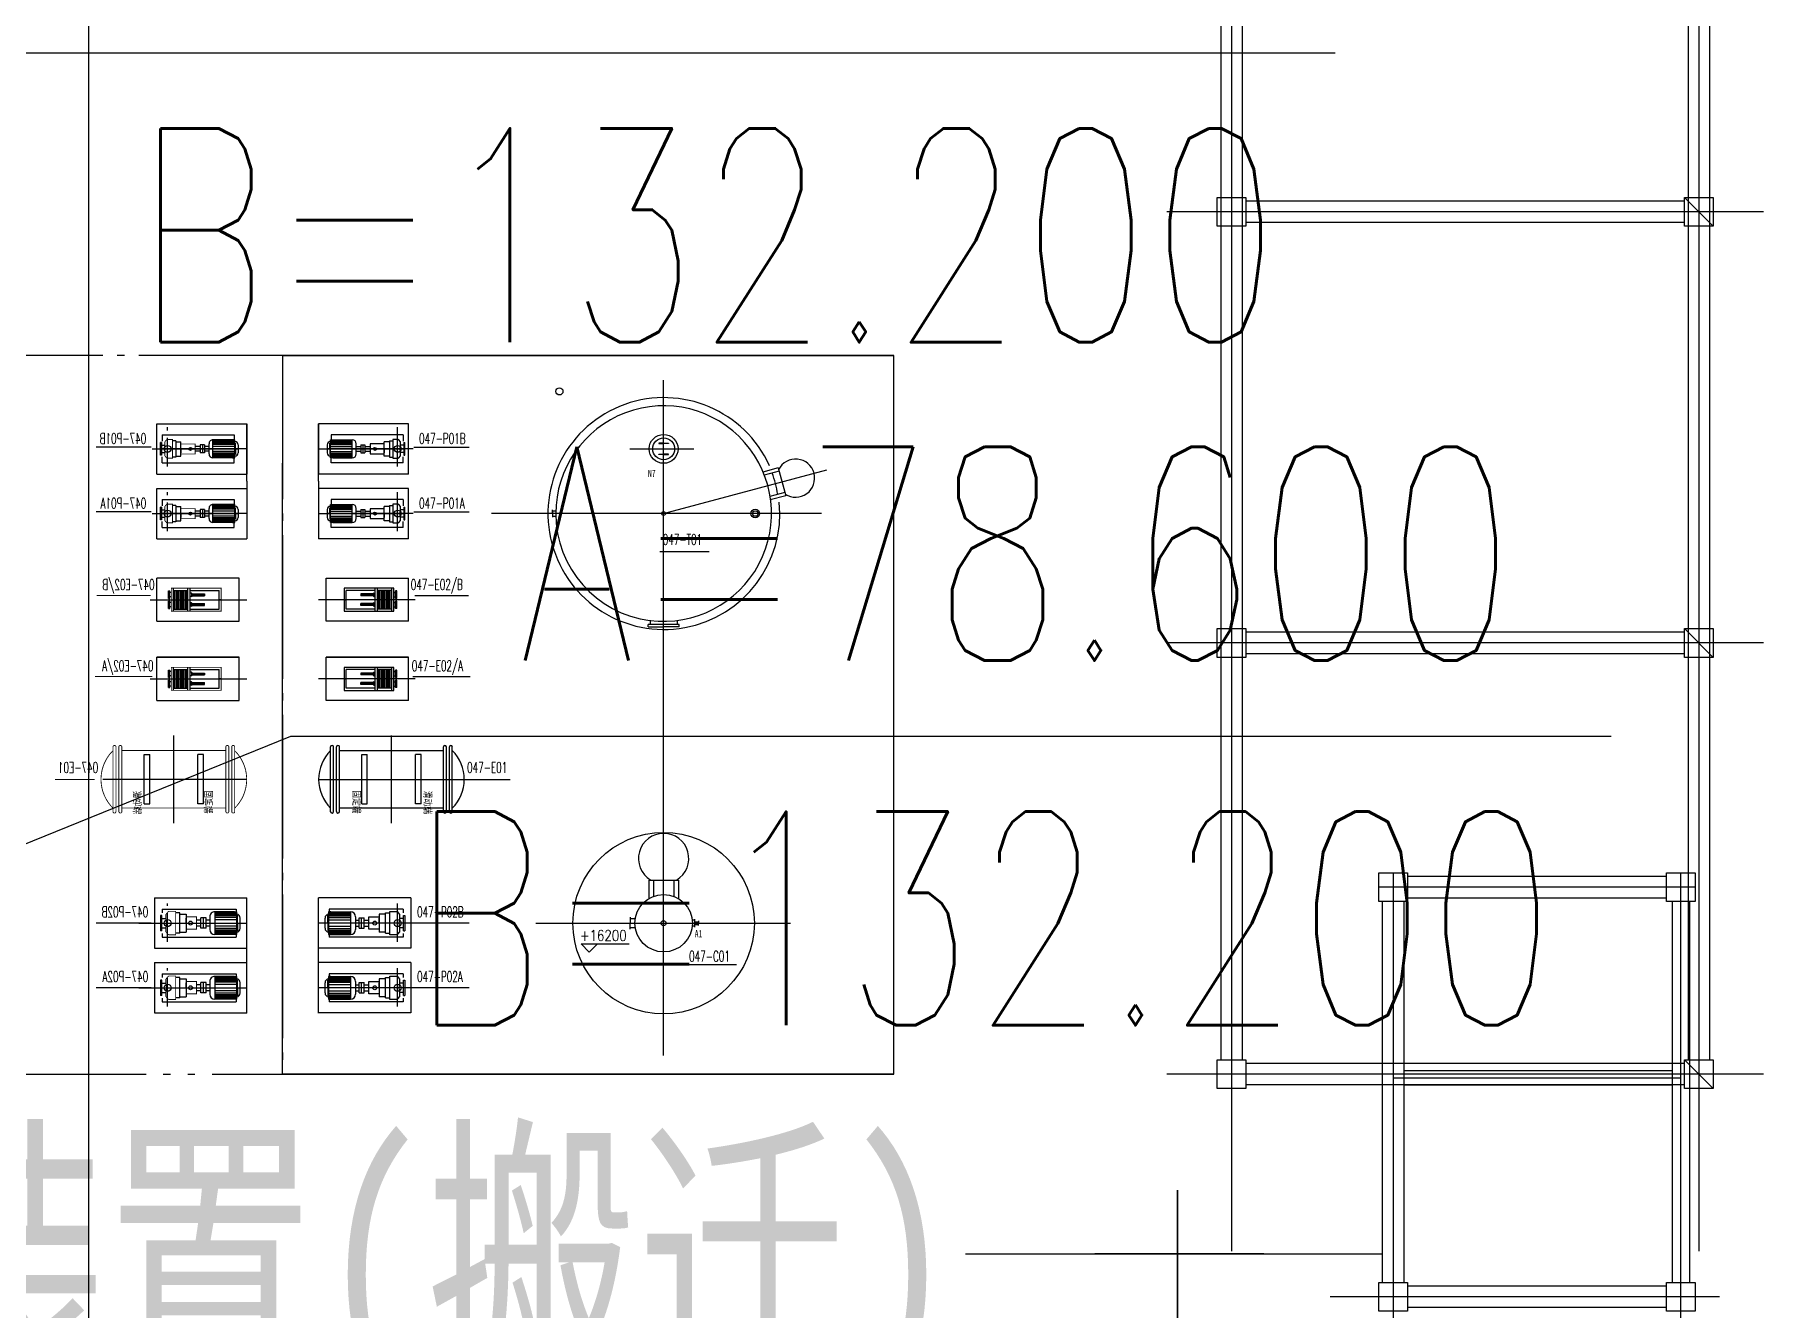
# Model space of a CAD drawing. Header units: metres. Extents: x -170 to 1091, y -90 to 504.
# Drawn here: x 135.05 to 159.1, y 73.23 to 90.97 of the extents above; entities that cross this region are included whole.
import ezdxf
from ezdxf.enums import TextEntityAlignment as Align

# ---------------------------------------------------------------- set-up
doc = ezdxf.new("R2010")
doc.units = ezdxf.units.M
for name, pattern in [('ACAD_ISO05W100', [33, 24, -3, 0, -3, 0, -3]), ('CENTER', [50.8, 31.75, -6.35, 6.35, -6.35]), ('CENTER2', [28.575, 19.05, -3.175, 3.175, -3.175]), ('CONTINOUS', [0]), ('DASHED', [19.05, 12.7, -6.35]), ('DOTE', [2.42, 2, -0.2, 0.02, -0.2]), ('PHANTOM2', [1.25, 0.625, -0.125, 0.125, -0.125, 0.125, -0.125])]:
    doc.linetypes.add(name, pattern=pattern)
for name, color, linetype in [('1', 7, 'CONTINUOUS'), ('3', 1, 'PHANTOM2'), ('AXIS_LINE', 1, 'CENTER'), ('DIM_COOR', 3, 'CONTINUOUS'), ('DOTE', 1, 'DOTE'), ('PUB_TEXT', 7, 'CONTINUOUS'), ('基本标注', 4, 'CONTINUOUS'), ('定位中心线', 3, 'CENTER2'), ('已建', 8, 'CONTINUOUS'), ('管架', 30, 'CONTINUOUS'), ('设备', 4, 'CONTINUOUS'), ('设备外型线', 4, 'CONTINUOUS')]:
    doc.layers.add(name, color=color, linetype=linetype)
doc.styles.add('_HZTXT', font='simplex.shx', dxfattribs={"width": 0.75, "bigfont": 'HZTXT.shx'})
doc.styles.add('_TCH_DIM', font='SIMPLEX', dxfattribs={"bigfont": 'GBCBIG'})
doc.styles.add('DIM_FONT', font='SIMPLEX', dxfattribs={"width": 0.7, "bigfont": 'GBCBIG'})

msp = doc.modelspace()

# ---------------------------------------------------------------- linework, layer by layer
at = {"ltscale": 50}
for p, q in [((158.4, 88.299), (158, 88.699)), ((159.099, 88.499), (150.801, 88.499)), ((159.099, 82.499), (150.801, 82.499)), ((158.4, 82.299), (158, 82.699)), ((159.099, 76.499), (150.801, 76.499)), ((158.4, 76.299), (158, 76.699))]:
    msp.add_line(p, q, dxfattribs=at)
at = {"ltscale": 5}
for p, q in [((136.75, 84.85), (136.75, 85.55)), ((136.75, 85.55), (138, 85.55)), ((138, 84.75), (138, 85.55)), ((138, 85.55), (138, 84.85)), ((136.814, 85.251), (136.86, 85.251)), ((136.814, 85.149), (136.86, 85.149)), ((137.836, 85.074), (137.836, 85.326)), ((137.801, 85.074), (137.836, 85.074)), ((136.75, 84.85), (138, 84.85)), ((138, 84.75), (138, 83.95)), ((136.75, 83.95), (136.75, 84.65)), ((136.75, 84.65), (138, 84.65)), ((137.836, 84.174), (137.836, 84.426)), ((136.814, 84.351), (136.86, 84.351)), ((136.814, 84.249), (136.86, 84.249)), ((137.801, 84.174), (137.836, 84.174)), ((136.75, 83.95), (138, 83.95)), ((136.75, 82.801), (136.75, 83.401)), ((137.895, 83.401), (136.75, 83.401)), ((136.91, 83.118), (136.91, 83.223)), ((136.91, 83.223), (136.929, 83.223)), ((136.929, 83.118), (136.929, 83.223)), ((136.982, 82.941), (136.982, 83.261)), ((136.982, 83.231), (137.182, 83.231)), ((137.002, 82.971), (137.002, 83.231)), ((137.022, 82.971), (137.022, 83.231)), ((137.042, 82.971), (137.042, 83.231)), ((137.062, 82.971), (137.062, 83.231)), ((137.082, 82.971), (137.082, 83.231)), ((137.102, 82.971), (137.102, 83.231)), ((137.122, 82.971), (137.122, 83.231)), ((137.142, 82.971), (137.142, 83.231)), ((137.162, 82.971), (137.162, 83.231)), ((137.182, 82.941), (137.182, 83.261)), ((137.212, 82.941), (137.212, 83.261)), ((137.212, 83.231), (137.615, 83.231)), ((137.615, 82.971), (137.615, 83.231)), ((137.895, 82.801), (137.895, 83.401)), ((136.91, 83.118), (136.929, 83.118)), ((136.91, 83.083), (136.929, 83.083)), ((136.91, 82.978), (136.91, 83.083)), ((136.91, 82.978), (136.929, 82.978)), ((136.952, 83.201), (136.929, 83.201)), ((136.952, 83.141), (136.929, 83.141)), ((136.929, 82.978), (136.929, 83.083)), ((136.952, 83.061), (136.929, 83.061)), ((136.952, 83.001), (136.929, 83.001)), ((137.23, 83.191), (137.246, 83.181)), ((137.23, 83.144), (137.246, 83.154)), ((137.23, 83.058), (137.246, 83.047)), ((137.23, 83.01), (137.246, 83.021)), ((137.246, 83.181), (137.413, 83.181)), ((137.246, 83.154), (137.413, 83.154)), ((137.246, 83.047), (137.413, 83.047)), ((137.246, 83.021), (137.413, 83.021)), ((137.413, 83.181), (137.413, 83.154)), ((137.413, 83.021), (137.413, 83.047)), ((137.645, 83.101), (137.615, 83.101)), ((136.75, 82.801), (137.895, 82.801)), ((136.982, 82.971), (137.182, 82.971)), ((137.212, 82.971), (137.615, 82.971)), ((136.75, 82.301), (137.895, 82.301)), ((136.75, 81.7), (136.75, 82.3)), ((137.895, 82.3), (136.75, 82.3)), ((137.895, 81.7), (137.895, 82.3)), ((136.91, 82.018), (136.91, 82.123)), ((136.91, 82.123), (136.929, 82.123)), ((136.91, 82.018), (136.929, 82.018)), ((136.929, 82.018), (136.929, 82.123)), ((136.952, 82.1), (136.929, 82.1)), ((136.952, 82.04), (136.929, 82.04)), ((136.982, 81.84), (136.982, 82.16)), ((136.982, 82.13), (137.182, 82.13)), ((137.002, 81.87), (137.002, 82.13)), ((137.022, 81.87), (137.022, 82.13)), ((137.042, 81.87), (137.042, 82.13)), ((137.062, 81.87), (137.062, 82.13)), ((137.082, 81.87), (137.082, 82.13)), ((137.102, 81.87), (137.102, 82.13)), ((137.122, 81.87), (137.122, 82.13)), ((137.142, 81.87), (137.142, 82.13)), ((137.162, 81.87), (137.162, 82.13)), ((137.182, 81.84), (137.182, 82.16)), ((137.212, 81.84), (137.212, 82.16)), ((137.212, 82.13), (137.615, 82.13)), ((137.23, 82.091), (137.246, 82.08)), ((137.23, 82.043), (137.246, 82.054)), ((137.246, 82.08), (137.413, 82.08)), ((137.246, 82.054), (137.413, 82.054)), ((137.413, 82.08), (137.413, 82.054)), ((137.615, 81.87), (137.615, 82.13)), ((136.91, 81.983), (136.929, 81.983)), ((136.91, 81.878), (136.91, 81.983)), ((136.91, 81.878), (136.929, 81.878)), ((136.929, 81.878), (136.929, 81.983)), ((136.952, 81.96), (136.929, 81.96)), ((136.952, 81.9), (136.929, 81.9)), ((136.982, 81.87), (137.182, 81.87)), ((137.212, 81.87), (137.615, 81.87)), ((137.23, 81.958), (137.246, 81.947)), ((137.23, 81.91), (137.246, 81.921)), ((137.246, 81.947), (137.413, 81.947)), ((137.246, 81.921), (137.413, 81.921)), ((137.413, 81.921), (137.413, 81.947)), ((137.645, 82), (137.615, 82)), ((136.75, 81.7), (137.895, 81.7)), ((136.719, 78.951), (136.719, 78.251)), ((136.719, 78.951), (138, 78.951)), ((138, 77.349), (138, 78.951)), ((136.818, 78.664), (136.875, 78.664)), ((137.831, 78.758), (137.86, 78.758)), ((137.86, 78.758), (137.86, 78.443)), ((136.818, 78.537), (136.875, 78.537)), ((136.719, 78.251), (138, 78.251)), ((136.719, 78.051), (136.719, 77.351)), ((136.719, 78.051), (138, 78.051)), ((136.818, 77.764), (136.875, 77.764)), ((137.831, 77.858), (137.86, 77.858)), ((137.86, 77.858), (137.86, 77.543)), ((136.818, 77.637), (136.875, 77.637)), ((136.719, 77.351), (138, 77.351))]:
    msp.add_line(p, q, dxfattribs=at)
at = {"color": 1, "ltscale": 5}
for p, q in [((136.825, 85.395), (136.825, 85.309)), ((136.825, 85.395), (137.825, 85.395)), ((137.825, 85.395), (137.825, 85.326)), ((136.825, 85.005), (136.825, 85.091)), ((136.825, 85.005), (137.825, 85.005)), ((137.825, 85.005), (137.825, 85.074)), ((136.825, 84.495), (136.825, 84.409)), ((136.825, 84.495), (137.825, 84.495)), ((137.825, 84.495), (137.825, 84.426)), ((136.825, 84.105), (136.825, 84.191)), ((137.825, 84.105), (137.825, 84.174)), ((136.825, 84.105), (137.825, 84.105)), ((136.825, 78.796), (136.825, 78.745)), ((136.825, 78.796), (137.855, 78.796)), ((137.855, 78.796), (137.855, 78.758)), ((136.825, 78.457), (136.825, 78.406)), ((136.825, 78.406), (137.855, 78.406)), ((137.855, 78.443), (137.855, 78.406)), ((136.825, 77.896), (136.825, 77.845)), ((136.825, 77.896), (137.855, 77.896)), ((137.855, 77.896), (137.855, 77.858)), ((136.825, 77.557), (136.825, 77.506)), ((136.825, 77.506), (137.855, 77.506)), ((137.855, 77.543), (137.855, 77.506))]:
    msp.add_line(p, q, dxfattribs=at)
for p, q in [((136.75, 85.044), (136.75, 85.356)), ((136.8, 85.113), (136.8, 85.287)), ((136.814, 85.287), (136.8, 85.287)), ((136.814, 85.287), (136.814, 85.113)), ((137.015, 85.314), (136.975, 85.314)), ((137.015, 85.314), (137.015, 85.087)), ((137.015, 85.3), (137.086, 85.3)), ((137.086, 85.101), (137.086, 85.3)), ((137.086, 85.2), (137.086, 85.143)), ((137.355, 85.235), (137.284, 85.235)), ((137.355, 85.166), (137.284, 85.166)), ((137.355, 85.258), (137.355, 85.143)), ((137.384, 85.258), (137.355, 85.258)), ((137.384, 85.143), (137.355, 85.143)), ((137.384, 85.258), (137.384, 85.143)), ((137.412, 85.258), (137.384, 85.258)), ((137.412, 85.143), (137.384, 85.143)), ((137.412, 85.258), (137.412, 85.143)), ((137.476, 85.235), (137.412, 85.235)), ((137.476, 85.166), (137.412, 85.166)), ((137.476, 85.129), (137.476, 85.271)), ((137.531, 85.074), (137.531, 85.326)), ((137.836, 85.326), (137.531, 85.326)), ((137.836, 85.319), (137.531, 85.319)), ((137.836, 85.311), (137.531, 85.311)), ((137.836, 85.304), (137.531, 85.304)), ((137.836, 85.293), (137.531, 85.293)), ((137.836, 85.28), (137.531, 85.28)), ((137.836, 85.261), (137.531, 85.261)), ((137.836, 85.235), (137.531, 85.235)), ((137.836, 85.165), (137.531, 85.165)), ((137.836, 85.139), (137.531, 85.139)), ((137.88, 85.257), (137.88, 85.144)), ((136.814, 85.113), (136.8, 85.113)), ((137.015, 85.087), (136.975, 85.087)), ((137.015, 85.101), (137.086, 85.101)), ((137.836, 85.12), (137.531, 85.12)), ((137.836, 85.107), (137.531, 85.107)), ((137.836, 85.096), (137.531, 85.096)), ((137.836, 85.089), (137.531, 85.089)), ((137.836, 85.081), (137.531, 85.081)), ((137.801, 85.074), (137.531, 85.074)), ((136.75, 84.144), (136.75, 84.456)), ((137.531, 84.174), (137.531, 84.426)), ((137.836, 84.426), (137.531, 84.426)), ((137.836, 84.419), (137.531, 84.419)), ((136.8, 84.213), (136.8, 84.387)), ((136.814, 84.387), (136.8, 84.387)), ((136.814, 84.213), (136.8, 84.213)), ((136.814, 84.387), (136.814, 84.213)), ((137.015, 84.414), (136.975, 84.414)), ((137.015, 84.187), (136.975, 84.187)), ((137.015, 84.414), (137.015, 84.187)), ((137.015, 84.4), (137.086, 84.4)), ((137.015, 84.201), (137.086, 84.201)), ((137.086, 84.201), (137.086, 84.4)), ((137.086, 84.3), (137.086, 84.243)), ((137.355, 84.335), (137.284, 84.335)), ((137.355, 84.266), (137.284, 84.266)), ((137.355, 84.358), (137.355, 84.243)), ((137.384, 84.358), (137.355, 84.358)), ((137.384, 84.243), (137.355, 84.243)), ((137.384, 84.358), (137.384, 84.243)), ((137.412, 84.358), (137.384, 84.358)), ((137.412, 84.243), (137.384, 84.243)), ((137.412, 84.358), (137.412, 84.243)), ((137.476, 84.335), (137.412, 84.335)), ((137.476, 84.266), (137.412, 84.266)), ((137.476, 84.229), (137.476, 84.371)), ((137.836, 84.411), (137.531, 84.411)), ((137.836, 84.404), (137.531, 84.404)), ((137.836, 84.393), (137.531, 84.393)), ((137.836, 84.38), (137.531, 84.38)), ((137.836, 84.361), (137.531, 84.361)), ((137.836, 84.335), (137.531, 84.335)), ((137.836, 84.265), (137.531, 84.265)), ((137.836, 84.239), (137.531, 84.239)), ((137.836, 84.22), (137.531, 84.22)), ((137.836, 84.207), (137.531, 84.207)), ((137.836, 84.196), (137.531, 84.196)), ((137.836, 84.189), (137.531, 84.189)), ((137.836, 84.181), (137.531, 84.181)), ((137.801, 84.174), (137.531, 84.174)), ((137.88, 84.357), (137.88, 84.244)), ((136.719, 78.757), (136.719, 78.445)), ((136.818, 78.709), (136.8, 78.709)), ((136.8, 78.709), (136.8, 78.492)), ((136.818, 78.492), (136.818, 78.709)), ((137.068, 78.742), (137.019, 78.742)), ((137.068, 78.459), (137.068, 78.742)), ((137.068, 78.725), (137.158, 78.725)), ((137.158, 78.725), (137.158, 78.476)), ((137.158, 78.601), (137.158, 78.672)), ((137.364, 78.644), (137.303, 78.644)), ((137.364, 78.529), (137.364, 78.673)), ((137.4, 78.673), (137.364, 78.673)), ((137.4, 78.529), (137.4, 78.673)), ((137.436, 78.673), (137.4, 78.673)), ((137.436, 78.529), (137.436, 78.673)), ((137.486, 78.644), (137.436, 78.644)), ((137.486, 78.689), (137.486, 78.512)), ((137.556, 78.758), (137.556, 78.443)), ((137.831, 78.758), (137.556, 78.758)), ((137.86, 78.749), (137.556, 78.749)), ((137.86, 78.74), (137.556, 78.74)), ((137.86, 78.73), (137.556, 78.73)), ((137.86, 78.717), (137.556, 78.717)), ((137.86, 78.7), (137.556, 78.7)), ((137.86, 78.677), (137.556, 78.677)), ((137.86, 78.645), (137.556, 78.645)), ((137.91, 78.53), (137.91, 78.671)), ((136.818, 78.492), (136.8, 78.492)), ((137.068, 78.459), (137.019, 78.459)), ((137.068, 78.476), (137.158, 78.476)), ((137.364, 78.557), (137.303, 78.557)), ((137.4, 78.529), (137.364, 78.529)), ((137.436, 78.529), (137.4, 78.529)), ((137.486, 78.557), (137.436, 78.557)), ((137.86, 78.557), (137.556, 78.557)), ((137.86, 78.524), (137.556, 78.524)), ((137.86, 78.501), (137.556, 78.501)), ((137.86, 78.485), (137.556, 78.485)), ((137.86, 78.471), (137.556, 78.471)), ((137.86, 78.462), (137.556, 78.462)), ((137.86, 78.453), (137.556, 78.453)), ((137.86, 78.443), (137.556, 78.443)), ((136.719, 77.857), (136.719, 77.545)), ((136.818, 77.809), (136.8, 77.809)), ((136.8, 77.809), (136.8, 77.592)), ((136.818, 77.592), (136.818, 77.809)), ((137.068, 77.842), (137.019, 77.842)), ((137.068, 77.559), (137.068, 77.842)), ((137.068, 77.825), (137.158, 77.825)), ((137.158, 77.825), (137.158, 77.576)), ((137.158, 77.701), (137.158, 77.772)), ((137.364, 77.744), (137.303, 77.744)), ((137.364, 77.629), (137.364, 77.773)), ((137.4, 77.773), (137.364, 77.773)), ((137.4, 77.629), (137.4, 77.773)), ((137.436, 77.773), (137.4, 77.773)), ((137.436, 77.629), (137.436, 77.773)), ((137.486, 77.744), (137.436, 77.744)), ((137.486, 77.789), (137.486, 77.612)), ((137.556, 77.858), (137.556, 77.543)), ((137.831, 77.858), (137.556, 77.858)), ((137.86, 77.849), (137.556, 77.849)), ((137.86, 77.84), (137.556, 77.84)), ((137.86, 77.83), (137.556, 77.83)), ((137.86, 77.817), (137.556, 77.817)), ((137.86, 77.8), (137.556, 77.8)), ((137.86, 77.777), (137.556, 77.777)), ((137.86, 77.745), (137.556, 77.745)), ((137.91, 77.63), (137.91, 77.771)), ((136.818, 77.592), (136.8, 77.592)), ((137.068, 77.559), (137.019, 77.559)), ((137.068, 77.576), (137.158, 77.576)), ((137.364, 77.657), (137.303, 77.657)), ((137.4, 77.629), (137.364, 77.629)), ((137.436, 77.629), (137.4, 77.629)), ((137.486, 77.657), (137.436, 77.657)), ((137.86, 77.657), (137.556, 77.657)), ((137.86, 77.624), (137.556, 77.624)), ((137.86, 77.601), (137.556, 77.601)), ((137.86, 77.585), (137.556, 77.585)), ((137.86, 77.571), (137.556, 77.571)), ((137.86, 77.562), (137.556, 77.562)), ((137.86, 77.553), (137.556, 77.553)), ((137.86, 77.543), (137.556, 77.543))]:
    msp.add_line(p, q)
at = {"color": 1, "ltscale": 5, "const_width": 0.015}
for points in [[(136.674, 85.226), (135.904, 85.226)], [(136.674, 84.326), (135.904, 84.326)], [(136.663, 83.159), (135.915, 83.159)], [(136.688, 82.034), (135.89, 82.034)], [(135.884, 80.601), (135.334, 80.601)], [(136.674, 78.603), (135.904, 78.603)], [(136.674, 77.703), (135.904, 77.703)]]:
    msp.add_lwpolyline(points, dxfattribs=at)
for points, const_width in [([(136.895, 85.33), (136.969, 85.33), (136.969, 85.07), (136.895, 85.07), (136.883, 85.076), (136.861, 85.104), (136.861, 85.155), (136.866, 85.2), (136.861, 85.246), (136.861, 85.296), (136.883, 85.325), (136.897, 85.331)], 0.012), ([(137.086, 85.268), (137.284, 85.268), (137.284, 85.129), (137.086, 85.129)], 0.012), ([(137.086, 85.277), (137.086, 85.277)], 0.0072), ([(137.086, 85.277), (137.086, 85.277)], 0.0072), ([(137.086, 85.277), (137.086, 85.277)], 0.0072), ([(137.086, 85.277), (137.086, 85.277)], 0.0072), ([(136.895, 84.43), (136.969, 84.43), (136.969, 84.17), (136.895, 84.17), (136.883, 84.176), (136.861, 84.204), (136.861, 84.255), (136.866, 84.3), (136.861, 84.346), (136.861, 84.396), (136.883, 84.425), (136.897, 84.431)], 0.012), ([(137.086, 84.368), (137.284, 84.368), (137.284, 84.229), (137.086, 84.229)], 0.012), ([(137.086, 84.377), (137.086, 84.377)], 0.0072), ([(137.086, 84.377), (137.086, 84.377)], 0.0072), ([(137.086, 84.377), (137.086, 84.377)], 0.0072), ([(137.086, 84.377), (137.086, 84.377)], 0.0072), ([(136.952, 82.941), (136.952, 83.261), (137.645, 83.261), (137.645, 82.941), (136.952, 82.941)], 0.012), ([(136.952, 81.84), (136.952, 82.16), (137.645, 82.16), (137.645, 81.84), (136.952, 81.84)], 0.012), ([(136.14, 80.151), (136.14, 81.052)], 0.012), ([(136.181, 80.152), (136.181, 81.053)], 0.012), ([(136.222, 80.152), (136.222, 81.054)], 0.012), ([(136.263, 80.153), (136.263, 81.053)], 0.012), ([(137.71, 80.153), (137.71, 81.053)], 0.012), ([(137.751, 80.152), (137.751, 81.054)], 0.012), ([(137.792, 80.152), (137.792, 81.053)], 0.012), ([(137.833, 80.151), (137.833, 81.052)], 0.012), ([(137.71, 81.003), (136.263, 81.003)], 0.012), ([(137.71, 80.203), (136.263, 80.203)], 0.012), ([(136.918, 78.438), (137.011, 78.438), (137.011, 78.764), (136.918, 78.764), (136.904, 78.756), (136.876, 78.721), (136.876, 78.658), (136.883, 78.601), (136.876, 78.544), (136.876, 78.48), (136.904, 78.445), (136.921, 78.437)], 0.012), ([(137.158, 78.516), (137.303, 78.516), (137.303, 78.689), (137.158, 78.689)], 0.012), ([(137.158, 78.504), (137.158, 78.504)], 0.009), ([(137.158, 78.504), (137.158, 78.504)], 0.009), ([(137.158, 78.504), (137.158, 78.504)], 0.009), ([(137.158, 78.504), (137.158, 78.504)], 0.009), ([(136.918, 77.538), (137.011, 77.538), (137.011, 77.864), (136.918, 77.864), (136.904, 77.856), (136.876, 77.821), (136.876, 77.758), (136.883, 77.701), (136.876, 77.644), (136.876, 77.58), (136.904, 77.545), (136.921, 77.537)], 0.012), ([(137.158, 77.616), (137.303, 77.616), (137.303, 77.789), (137.158, 77.789)], 0.012), ([(137.158, 77.604), (137.158, 77.604)], 0.009), ([(137.158, 77.604), (137.158, 77.604)], 0.009), ([(137.158, 77.604), (137.158, 77.604)], 0.009), ([(137.158, 77.604), (137.158, 77.604)], 0.009)]:
    msp.add_lwpolyline(points, dxfattribs=dict(const_width=const_width))
at = {"const_width": 0.012}
for points in [[(136.14, 81.053, -1), (136.181, 81.053, 1), (136.14, 81.053, -1)], [(136.222, 81.053, -1), (136.263, 81.053, 1), (136.222, 81.053, -1)], [(137.751, 81.053, 1), (137.71, 81.053, -1), (137.751, 81.053, 1)], [(137.833, 81.053, 1), (137.792, 81.053, -1), (137.833, 81.053, 1)], [(136.14, 81.001, 0.417229), (136.14, 80.201)], [(137.833, 81.001, -0.417229), (137.833, 80.201)], [(136.14, 80.153, 1), (136.181, 80.153, -1), (136.14, 80.153, 1)], [(136.222, 80.153, 1), (136.263, 80.153, -1), (136.222, 80.153, 1)], [(137.751, 80.153, -1), (137.71, 80.153, 1), (137.751, 80.153, -1)], [(137.833, 80.153, -1), (137.792, 80.153, 1), (137.833, 80.153, -1)]]:
    msp.add_lwpolyline(points, format="xyb", dxfattribs=at)
for centre, radius in [((136.9, 85.2), 0.0473), ((136.9, 84.3), 0.0473), ((136.9, 78.601), 0.049), ((136.9, 77.701), 0.049)]:
    msp.add_circle(centre, radius)
for centre, radius, start, end in [((137.531, 85.271), 0.0553, 89.9999, 179.9999), ((137.836, 85.257), 0.0442, 359.9999, 89.9999), ((137.836, 85.144), 0.0442, 269.9999, 359.9999), ((137.531, 85.129), 0.0553, 179.9999, 269.9999), ((137.531, 84.371), 0.0553, 89.9999, 179.9999), ((137.531, 84.229), 0.0553, 179.9999, 269.9999), ((137.836, 84.357), 0.0442, 359.9999, 89.9999), ((137.836, 84.244), 0.0442, 269.9999, 359.9999), ((137.556, 78.689), 0.0691, 89.9999, 179.9999), ((137.854, 78.671), 0.056, 0.2966, 83.0557), ((137.556, 78.512), 0.0691, 179.9999, 269.9999), ((137.854, 78.53), 0.056, 276.9442, 359.7033), ((137.556, 77.789), 0.0691, 89.9999, 179.9999), ((137.854, 77.771), 0.056, 0.2966, 83.0557), ((137.556, 77.612), 0.0691, 179.9999, 269.9999), ((137.854, 77.63), 0.056, 276.9442, 359.7033)]:
    msp.add_arc(centre, radius, start, end)
at = {"layer": '3', "linetype": 'CONTINOUS'}
for p, q in [((137.23, 83.191), (137.212, 83.191)), ((137.23, 83.144), (137.212, 83.144)), ((137.23, 83.058), (137.212, 83.058)), ((137.23, 83.01), (137.212, 83.01)), ((137.23, 83.191), (137.23, 83.144)), ((137.23, 83.01), (137.23, 83.058)), ((137.246, 83.181), (137.246, 83.154)), ((137.413, 83.167), (137.246, 83.167)), ((137.246, 83.021), (137.246, 83.047)), ((137.413, 83.034), (137.246, 83.034)), ((137.23, 82.091), (137.212, 82.091)), ((137.23, 82.043), (137.212, 82.043)), ((137.23, 82.091), (137.23, 82.043)), ((137.246, 82.08), (137.246, 82.054)), ((137.413, 82.067), (137.246, 82.067)), ((137.23, 81.958), (137.212, 81.958)), ((137.23, 81.91), (137.212, 81.91)), ((137.23, 81.91), (137.23, 81.958)), ((137.246, 81.921), (137.246, 81.947)), ((137.413, 81.934), (137.246, 81.934))]:
    msp.add_line(p, q, dxfattribs=at)
at = {"layer": 'AXIS_LINE'}
for p, q in [((138, 85.2), (136.796, 85.2)), ((138, 84.3), (136.796, 84.3))]:
    msp.add_line(p, q, dxfattribs=at)
at = {"layer": 'DIM_COOR', "color": 4, "linetype": 'Continuous'}
for p, q in [((134.772, 90.71), (153.142, 90.71)), ((132.2, 78.6), (138.613, 81.204)), ((138.613, 81.204), (156.983, 81.204))]:
    msp.add_line(p, q, dxfattribs=at)
at = {"layer": 'DOTE'}
for p, q in [((138.5, 86.5), (129, 86.5)), ((138.5, 86.5), (138.5, 76.5)), ((136.684, 85.2), (137.871, 85.2)), ((136.684, 84.3), (137.871, 84.3)), ((136.656, 83.101), (138, 83.101)), ((136.656, 82), (138, 82)), ((136.986, 79.99), (136.986, 81.211)), ((138, 80.601), (135.823, 80.601)), ((136.499, 78.601), (138, 78.601)), ((136.499, 77.701), (138, 77.701))]:
    msp.add_line(p, q, dxfattribs=at)
at = {"layer": 'DOTE', "ltscale": 0.2}
for p, q in [((136.9, 84.954), (136.9, 85.5)), ((136.9, 84.054), (136.9, 84.6)), ((136.9, 78.341), (136.9, 78.872)), ((136.9, 77.441), (136.9, 77.972))]:
    msp.add_line(p, q, dxfattribs=at)
at = {"layer": 'DOTE', "linetype": 'ACAD_ISO05W100', "ltscale": 0.08}
msp.add_line((129, 76.5), (138.5, 76.5), dxfattribs=at)
at = {"layer": '基本标注', "ltscale": 0.01}
for p, q in [((151.7, 130.199), (151.7, 74.034)), ((158.2, 130.199), (158.2, 74.034)), ((138.5, 76.5), (138.5, 85))]:
    msp.add_line(p, q, dxfattribs=at)
at = {"layer": '定位中心线'}
for points in [[(151.9, 88.699), (151.9, 88.299), (151.5, 88.299), (151.5, 88.699)], [(158.4, 88.699), (158.4, 88.299), (158, 88.299), (158, 88.699)], [(151.9, 82.699), (151.9, 82.299), (151.5, 82.299), (151.5, 82.699)], [(158.4, 82.699), (158.4, 82.299), (158, 82.299), (158, 82.699)], [(151.9, 76.699), (151.9, 76.299), (151.5, 76.299), (151.5, 76.699)], [(158.4, 76.699), (158.4, 76.299), (158, 76.299), (158, 76.699)]]:
    msp.add_lwpolyline(points, close=True, dxfattribs=at)
at = {"layer": '已建', "color": 8, "linetype": 'Continuous'}
for p, q in [((138.5, 86.5), (147, 86.5)), ((147, 76.5), (147, 86.5)), ((143.8, 76.76), (143.8, 86.154)), ((139, 84.75), (139, 85.55)), ((139, 85.55), (139, 84.85)), ((140.25, 85.55), (139, 85.55)), ((140.175, 85.395), (139.175, 85.395)), ((139.175, 85.395), (139.175, 85.326)), ((140.1, 84.954), (140.1, 85.5)), ((140.175, 85.395), (140.175, 85.309)), ((140.25, 84.85), (140.25, 85.55)), ((139, 85.2), (140.204, 85.2)), ((139.12, 85.257), (139.12, 85.144)), ((140.316, 85.2), (139.129, 85.2)), ((139.156, 85.2), (139.156, 85.281)), ((139.156, 85.2), (139.156, 85.12)), ((139.164, 85.074), (139.164, 85.326)), ((139.164, 85.326), (139.469, 85.326)), ((139.164, 85.319), (139.469, 85.319)), ((139.164, 85.311), (139.469, 85.311)), ((139.164, 85.304), (139.469, 85.304)), ((139.164, 85.293), (139.469, 85.293)), ((139.164, 85.28), (139.469, 85.28)), ((139.164, 85.261), (139.469, 85.261)), ((139.164, 85.235), (139.469, 85.235)), ((139.164, 85.165), (139.469, 85.165)), ((139.164, 85.139), (139.469, 85.139)), ((139.469, 85.074), (139.469, 85.326)), ((139.524, 85.129), (139.524, 85.271)), ((139.524, 85.235), (139.588, 85.235)), ((139.524, 85.166), (139.588, 85.166)), ((139.588, 85.258), (139.588, 85.143)), ((139.588, 85.258), (139.616, 85.258)), ((139.588, 85.143), (139.616, 85.143)), ((139.616, 85.258), (139.616, 85.143)), ((139.616, 85.258), (139.645, 85.258)), ((139.616, 85.143), (139.645, 85.143)), ((139.645, 85.258), (139.645, 85.143)), ((139.645, 85.235), (139.716, 85.235)), ((139.645, 85.166), (139.716, 85.166)), ((139.914, 85.268), (139.716, 85.268)), ((139.716, 85.268), (139.716, 85.129)), ((139.914, 85.101), (139.914, 85.3)), ((139.985, 85.3), (139.914, 85.3)), ((139.914, 85.2), (139.914, 85.143)), ((139.985, 85.314), (139.985, 85.087)), ((139.985, 85.314), (140.025, 85.314)), ((140.105, 85.33), (140.031, 85.33)), ((140.031, 85.33), (140.031, 85.07)), ((140.117, 85.325), (140.103, 85.331)), ((140.139, 85.296), (140.117, 85.325)), ((140.134, 85.2), (140.139, 85.246)), ((140.139, 85.155), (140.134, 85.2)), ((140.139, 85.246), (140.139, 85.296)), ((140.139, 85.104), (140.139, 85.155)), ((140.186, 85.251), (140.14, 85.251)), ((140.186, 85.149), (140.14, 85.149)), ((140.186, 85.287), (140.186, 85.113)), ((140.186, 85.287), (140.2, 85.287)), ((140.2, 85.113), (140.2, 85.287)), ((140.25, 85.044), (140.25, 85.356)), ((140.326, 85.226), (141.096, 85.226)), ((143.329, 85.2), (144.218, 85.2)), ((143.734, 85.28), (143.734, 85.275)), ((143.8, 85.28), (143.734, 85.28)), ((143.734, 85.275), (143.8, 85.275)), ((143.8, 85.28), (143.866, 85.28)), ((143.866, 85.275), (143.8, 85.275)), ((143.866, 85.28), (143.866, 85.275)), ((138.5, 76.5), (138.5, 85)), ((139.164, 85.12), (139.469, 85.12)), ((139.164, 85.107), (139.469, 85.107)), ((139.164, 85.096), (139.469, 85.096)), ((139.164, 85.089), (139.469, 85.089)), ((139.164, 85.081), (139.469, 85.081)), ((139.199, 85.074), (139.164, 85.074)), ((139.175, 85.005), (139.175, 85.074)), ((140.175, 85.005), (139.175, 85.005)), ((139.199, 85.074), (139.469, 85.074)), ((139.716, 85.129), (139.914, 85.129)), ((139.985, 85.101), (139.914, 85.101)), ((139.985, 85.087), (140.025, 85.087)), ((140.031, 85.07), (140.105, 85.07)), ((140.105, 85.07), (140.117, 85.076)), ((140.117, 85.076), (140.139, 85.104)), ((140.175, 85.005), (140.175, 85.091)), ((140.186, 85.113), (140.2, 85.113)), ((143.734, 85.12), (143.734, 85.126)), ((143.734, 85.126), (143.8, 85.126)), ((143.8, 85.12), (143.734, 85.12)), ((143.866, 85.126), (143.8, 85.126)), ((143.8, 85.12), (143.866, 85.12)), ((143.8, 84.3), (146.069, 84.908)), ((143.866, 85.12), (143.866, 85.126)), ((145.393, 84.936), (145.179, 84.878)), ((145.393, 84.936), (145.498, 84.547)), ((140.25, 84.85), (139, 84.85)), ((139, 84.75), (139, 83.95)), ((145.406, 84.89), (145.199, 84.835)), ((140.25, 84.65), (139, 84.65)), ((139.164, 84.174), (139.164, 84.426)), ((139.164, 84.426), (139.469, 84.426)), ((139.164, 84.419), (139.469, 84.419)), ((140.175, 84.495), (139.175, 84.495)), ((139.175, 84.495), (139.175, 84.426)), ((139.469, 84.174), (139.469, 84.426)), ((140.105, 84.43), (140.031, 84.43)), ((140.031, 84.43), (140.031, 84.17)), ((140.1, 84.054), (140.1, 84.6)), ((140.117, 84.425), (140.103, 84.431)), ((140.139, 84.396), (140.117, 84.425)), ((140.175, 84.495), (140.175, 84.409)), ((140.25, 83.95), (140.25, 84.65)), ((140.25, 84.144), (140.25, 84.456)), ((145.485, 84.592), (145.279, 84.537)), ((145.498, 84.547), (145.283, 84.489)), ((139, 84.3), (140.204, 84.3)), ((139.12, 84.357), (139.12, 84.244)), ((140.316, 84.3), (139.129, 84.3)), ((139.156, 84.3), (139.156, 84.381)), ((139.156, 84.3), (139.156, 84.22)), ((139.164, 84.411), (139.469, 84.411)), ((139.164, 84.404), (139.469, 84.404)), ((139.164, 84.393), (139.469, 84.393)), ((139.164, 84.38), (139.469, 84.38)), ((139.164, 84.361), (139.469, 84.361)), ((139.164, 84.335), (139.469, 84.335)), ((139.164, 84.265), (139.469, 84.265)), ((139.164, 84.239), (139.469, 84.239)), ((139.164, 84.22), (139.469, 84.22)), ((139.164, 84.207), (139.469, 84.207)), ((139.164, 84.196), (139.469, 84.196)), ((139.164, 84.189), (139.469, 84.189)), ((139.164, 84.181), (139.469, 84.181)), ((139.199, 84.174), (139.164, 84.174)), ((139.175, 84.105), (139.175, 84.174)), ((139.199, 84.174), (139.469, 84.174)), ((139.524, 84.229), (139.524, 84.371)), ((139.524, 84.335), (139.588, 84.335)), ((139.524, 84.266), (139.588, 84.266)), ((139.588, 84.358), (139.588, 84.243)), ((139.588, 84.358), (139.616, 84.358)), ((139.588, 84.243), (139.616, 84.243)), ((139.616, 84.358), (139.616, 84.243)), ((139.616, 84.358), (139.645, 84.358)), ((139.616, 84.243), (139.645, 84.243)), ((139.645, 84.358), (139.645, 84.243)), ((139.645, 84.335), (139.716, 84.335)), ((139.645, 84.266), (139.716, 84.266)), ((139.914, 84.368), (139.716, 84.368)), ((139.716, 84.368), (139.716, 84.229)), ((139.716, 84.229), (139.914, 84.229)), ((139.914, 84.201), (139.914, 84.4)), ((139.985, 84.4), (139.914, 84.4)), ((139.914, 84.3), (139.914, 84.243)), ((139.985, 84.201), (139.914, 84.201)), ((139.985, 84.414), (139.985, 84.187)), ((139.985, 84.414), (140.025, 84.414)), ((139.985, 84.187), (140.025, 84.187)), ((140.105, 84.17), (140.117, 84.176)), ((140.117, 84.176), (140.139, 84.204)), ((140.134, 84.3), (140.139, 84.346)), ((140.139, 84.255), (140.134, 84.3)), ((140.139, 84.346), (140.139, 84.396)), ((140.139, 84.204), (140.139, 84.255)), ((140.186, 84.351), (140.14, 84.351)), ((140.186, 84.249), (140.14, 84.249)), ((140.175, 84.105), (140.175, 84.191)), ((140.186, 84.387), (140.186, 84.213)), ((140.186, 84.387), (140.2, 84.387)), ((140.186, 84.213), (140.2, 84.213)), ((140.2, 84.213), (140.2, 84.387)), ((140.326, 84.326), (141.096, 84.326)), ((145.995, 84.3), (141.406, 84.3)), ((142.256, 84.3), (142.256, 84.351)), ((142.256, 84.338), (142.301, 84.338)), ((142.256, 84.33), (142.256, 84.3)), ((142.256, 84.3), (142.256, 84.25)), ((142.256, 84.263), (142.301, 84.263)), ((140.25, 83.95), (139, 83.95)), ((140.175, 84.105), (139.175, 84.105)), ((140.031, 84.17), (140.105, 84.17)), ((143.748, 83.773), (144.432, 83.773)), ((139.105, 83.401), (140.25, 83.401)), ((139.105, 82.801), (139.105, 83.401)), ((140.048, 83.261), (139.355, 83.261)), ((139.355, 83.261), (139.355, 82.941)), ((139.385, 82.971), (139.385, 83.231)), ((139.788, 83.231), (139.385, 83.231)), ((139.788, 82.941), (139.788, 83.261)), ((139.818, 82.941), (139.818, 83.261)), ((140.018, 83.231), (139.818, 83.231)), ((139.838, 82.971), (139.838, 83.231)), ((139.858, 82.971), (139.858, 83.231)), ((139.878, 82.971), (139.878, 83.231)), ((139.898, 82.971), (139.898, 83.231)), ((139.918, 82.971), (139.918, 83.231)), ((139.938, 82.971), (139.938, 83.231)), ((139.958, 82.971), (139.958, 83.231)), ((139.978, 82.971), (139.978, 83.231)), ((139.998, 82.971), (139.998, 83.231)), ((140.018, 82.941), (140.018, 83.261)), ((140.048, 82.941), (140.048, 83.261)), ((140.071, 83.118), (140.071, 83.223)), ((140.09, 83.223), (140.071, 83.223)), ((140.09, 83.118), (140.09, 83.223)), ((140.25, 82.801), (140.25, 83.401)), ((140.344, 83.101), (139, 83.101)), ((139.355, 83.101), (139.385, 83.101)), ((139.754, 83.181), (139.587, 83.181)), ((139.587, 83.181), (139.587, 83.154)), ((139.587, 83.167), (139.754, 83.167)), ((139.754, 83.154), (139.587, 83.154)), ((139.754, 83.047), (139.587, 83.047)), ((139.587, 83.021), (139.587, 83.047)), ((139.587, 83.034), (139.754, 83.034)), ((139.754, 83.021), (139.587, 83.021)), ((139.77, 83.191), (139.754, 83.181)), ((139.754, 83.181), (139.754, 83.154)), ((139.77, 83.144), (139.754, 83.154)), ((139.77, 83.058), (139.754, 83.047)), ((139.754, 83.021), (139.754, 83.047)), ((139.77, 83.01), (139.754, 83.021)), ((139.77, 83.191), (139.77, 83.144)), ((139.77, 83.191), (139.788, 83.191)), ((139.77, 83.144), (139.788, 83.144)), ((139.77, 83.058), (139.788, 83.058)), ((139.77, 83.01), (139.77, 83.058)), ((139.77, 83.01), (139.788, 83.01)), ((140.048, 83.201), (140.071, 83.201)), ((140.048, 83.141), (140.071, 83.141)), ((140.048, 83.061), (140.071, 83.061)), ((140.048, 83.001), (140.071, 83.001)), ((140.09, 83.118), (140.071, 83.118)), ((140.09, 83.083), (140.071, 83.083)), ((140.071, 82.978), (140.071, 83.083)), ((140.09, 82.978), (140.071, 82.978)), ((140.09, 82.978), (140.09, 83.083)), ((140.337, 83.159), (141.085, 83.159)), ((140.25, 82.801), (139.105, 82.801)), ((139.355, 82.941), (140.048, 82.941)), ((139.788, 82.971), (139.385, 82.971)), ((140.018, 82.971), (139.818, 82.971)), ((144.015, 82.757), (143.585, 82.757)), ((143.585, 82.724), (143.585, 82.757)), ((143.612, 82.816), (143.612, 82.757)), ((143.987, 82.816), (143.987, 82.757)), ((144.015, 82.724), (144.015, 82.757)), ((143.585, 82.724), (143.8, 82.724)), ((144.015, 82.724), (143.8, 82.724)), ((140.25, 82.301), (139.105, 82.301)), ((139.105, 82.3), (140.25, 82.3)), ((139.105, 81.7), (139.105, 82.3)), ((140.25, 81.7), (140.25, 82.3)), ((140.048, 82.16), (139.355, 82.16)), ((139.355, 82.16), (139.355, 81.84)), ((139.385, 81.87), (139.385, 82.13)), ((139.788, 82.13), (139.385, 82.13)), ((139.754, 82.08), (139.587, 82.08)), ((139.587, 82.08), (139.587, 82.054)), ((139.587, 82.067), (139.754, 82.067)), ((139.754, 82.054), (139.587, 82.054)), ((139.77, 82.091), (139.754, 82.08)), ((139.754, 82.08), (139.754, 82.054)), ((139.77, 82.043), (139.754, 82.054)), ((139.77, 82.091), (139.77, 82.043)), ((139.77, 82.091), (139.788, 82.091)), ((139.77, 82.043), (139.788, 82.043)), ((139.788, 81.84), (139.788, 82.16)), ((139.818, 81.84), (139.818, 82.16)), ((140.018, 82.13), (139.818, 82.13)), ((139.838, 81.87), (139.838, 82.13)), ((139.858, 81.87), (139.858, 82.13)), ((139.878, 81.87), (139.878, 82.13)), ((139.898, 81.87), (139.898, 82.13)), ((139.918, 81.87), (139.918, 82.13)), ((139.938, 81.87), (139.938, 82.13)), ((139.958, 81.87), (139.958, 82.13)), ((139.978, 81.87), (139.978, 82.13)), ((139.998, 81.87), (139.998, 82.13)), ((140.018, 81.84), (140.018, 82.16)), ((140.048, 81.84), (140.048, 82.16)), ((140.048, 82.1), (140.071, 82.1)), ((140.048, 82.04), (140.071, 82.04)), ((140.071, 82.018), (140.071, 82.123)), ((140.09, 82.123), (140.071, 82.123)), ((140.09, 82.018), (140.071, 82.018)), ((140.09, 82.018), (140.09, 82.123)), ((140.312, 82.034), (141.11, 82.034)), ((140.344, 82), (139, 82)), ((139.355, 82), (139.385, 82)), ((139.355, 81.84), (140.048, 81.84)), ((139.788, 81.87), (139.385, 81.87)), ((139.754, 81.947), (139.587, 81.947)), ((139.587, 81.921), (139.587, 81.947)), ((139.587, 81.934), (139.754, 81.934)), ((139.754, 81.921), (139.587, 81.921)), ((139.77, 81.958), (139.754, 81.947)), ((139.754, 81.921), (139.754, 81.947)), ((139.77, 81.91), (139.754, 81.921)), ((139.77, 81.958), (139.788, 81.958)), ((139.77, 81.91), (139.77, 81.958)), ((139.77, 81.91), (139.788, 81.91)), ((140.018, 81.87), (139.818, 81.87)), ((140.048, 81.96), (140.071, 81.96)), ((140.048, 81.9), (140.071, 81.9)), ((140.09, 81.983), (140.071, 81.983)), ((140.071, 81.878), (140.071, 81.983)), ((140.09, 81.878), (140.071, 81.878)), ((140.09, 81.878), (140.09, 81.983)), ((140.25, 81.7), (139.105, 81.7)), ((139.167, 80.151), (139.167, 81.052)), ((139.208, 80.152), (139.208, 81.053)), ((139.249, 80.152), (139.249, 81.054)), ((139.29, 80.153), (139.29, 81.053)), ((140.013, 79.99), (140.013, 81.211)), ((140.737, 80.153), (140.737, 81.053)), ((140.778, 80.152), (140.778, 81.054)), ((140.819, 80.152), (140.819, 81.053)), ((140.86, 80.151), (140.86, 81.052)), ((139.29, 81.003), (140.737, 81.003)), ((139.601, 80.259), (139.601, 80.946)), ((139.601, 80.946), (139.678, 80.946)), ((139.678, 80.259), (139.678, 80.946)), ((140.349, 80.259), (140.349, 80.946)), ((140.426, 80.946), (140.349, 80.946)), ((140.426, 80.259), (140.426, 80.946)), ((139, 80.601), (141.177, 80.601)), ((141.116, 80.601), (141.666, 80.601)), ((139.29, 80.203), (140.737, 80.203)), ((139.601, 80.259), (139.678, 80.259)), ((140.426, 80.259), (140.349, 80.259)), ((143.594, 79.2), (143.594, 78.943)), ((143.594, 79.2), (144.005, 79.2)), ((143.657, 79.2), (143.657, 78.974)), ((143.942, 79.2), (143.942, 78.974)), ((144.005, 79.2), (144.005, 78.943)), ((153.95, 79.3), (153.95, 64.873)), ((157.75, 79.25), (154.15, 79.25)), ((157.95, 64.873), (157.95, 79.3)), ((139, 77.349), (139, 78.951)), ((140.281, 78.951), (139, 78.951)), ((140.281, 78.951), (140.281, 78.251)), ((158.15, 79.1), (153.75, 79.1)), ((153.8, 73.6), (153.8, 78.9)), ((154.1, 73.6), (154.1, 78.9)), ((157.75, 78.95), (154.15, 78.95)), ((157.83, 78.9), (157.83, 73.6)), ((158.07, 78.9), (158.07, 73.6)), ((139.09, 78.53), (139.09, 78.671)), ((139.129, 78.601), (139.129, 78.713)), ((139.169, 78.758), (139.14, 78.758)), ((139.14, 78.758), (139.14, 78.443)), ((139.14, 78.749), (139.444, 78.749)), ((139.14, 78.74), (139.444, 78.74)), ((139.14, 78.73), (139.444, 78.73)), ((139.14, 78.717), (139.444, 78.717)), ((139.14, 78.7), (139.444, 78.7)), ((139.14, 78.677), (139.444, 78.677)), ((139.14, 78.645), (139.444, 78.645)), ((140.175, 78.796), (139.145, 78.796)), ((139.145, 78.796), (139.145, 78.758)), ((139.169, 78.758), (139.444, 78.758)), ((139.444, 78.758), (139.444, 78.443)), ((139.514, 78.689), (139.514, 78.512)), ((139.514, 78.644), (139.563, 78.644)), ((139.563, 78.529), (139.563, 78.673)), ((139.563, 78.673), (139.599, 78.673)), ((139.599, 78.529), (139.599, 78.673)), ((139.599, 78.673), (139.635, 78.673)), ((139.635, 78.529), (139.635, 78.673)), ((139.635, 78.644), (139.697, 78.644)), ((139.697, 78.516), (139.697, 78.689)), ((139.697, 78.689), (139.842, 78.689)), ((139.931, 78.725), (139.842, 78.725)), ((139.842, 78.725), (139.842, 78.476)), ((139.842, 78.601), (139.842, 78.672)), ((139.931, 78.742), (139.981, 78.742)), ((139.931, 78.459), (139.931, 78.742)), ((139.989, 78.438), (139.989, 78.764)), ((139.989, 78.764), (140.082, 78.764)), ((140.082, 78.764), (140.096, 78.756)), ((140.096, 78.756), (140.124, 78.721)), ((140.1, 78.341), (140.1, 78.872)), ((140.124, 78.658), (140.117, 78.601)), ((140.124, 78.721), (140.124, 78.658)), ((140.182, 78.664), (140.125, 78.664)), ((140.175, 78.796), (140.175, 78.745)), ((140.182, 78.709), (140.2, 78.709)), ((140.182, 78.492), (140.182, 78.709)), ((140.2, 78.709), (140.2, 78.492)), ((140.281, 78.757), (140.281, 78.445)), ((143.334, 78.684), (143.334, 78.6)), ((143.334, 78.663), (143.406, 78.663)), ((144.235, 78.543), (144.235, 78.654)), ((140.501, 78.601), (139, 78.601)), ((139.129, 78.601), (139.129, 78.488)), ((139.14, 78.557), (139.444, 78.557)), ((139.14, 78.524), (139.444, 78.524)), ((139.14, 78.501), (139.444, 78.501)), ((139.14, 78.485), (139.444, 78.485)), ((139.14, 78.471), (139.444, 78.471)), ((139.14, 78.462), (139.444, 78.462)), ((139.14, 78.453), (139.444, 78.453)), ((139.14, 78.443), (139.444, 78.443)), ((139.145, 78.443), (139.145, 78.406)), ((140.175, 78.406), (139.145, 78.406)), ((139.514, 78.557), (139.563, 78.557)), ((139.563, 78.529), (139.599, 78.529)), ((139.599, 78.529), (139.635, 78.529)), ((139.635, 78.557), (139.697, 78.557)), ((139.842, 78.516), (139.697, 78.516)), ((139.931, 78.476), (139.842, 78.476)), ((139.931, 78.459), (139.981, 78.459)), ((140.082, 78.438), (139.989, 78.438)), ((140.096, 78.445), (140.079, 78.437)), ((140.124, 78.48), (140.096, 78.445)), ((140.117, 78.601), (140.124, 78.544)), ((140.124, 78.544), (140.124, 78.48)), ((140.182, 78.537), (140.125, 78.537)), ((140.175, 78.457), (140.175, 78.406)), ((140.182, 78.492), (140.2, 78.492)), ((140.326, 78.603), (141.096, 78.603)), ((142.02, 78.6), (145.566, 78.6)), ((143.334, 78.516), (143.334, 78.6)), ((143.334, 78.538), (143.406, 78.538)), ((144.235, 78.64), (144.198, 78.64)), ((144.198, 78.561), (144.235, 78.561)), ((144.235, 78.617), (144.287, 78.617)), ((144.235, 78.583), (144.287, 78.583)), ((144.287, 78.631), (144.287, 78.6)), ((144.287, 78.569), (144.287, 78.6)), ((140.281, 78.251), (139, 78.251)), ((142.653, 78.311), (142.878, 78.311)), ((142.766, 78.198), (142.653, 78.311)), ((142.766, 78.311), (143.322, 78.311)), ((142.878, 78.311), (142.766, 78.198)), ((140.281, 78.051), (139, 78.051)), ((140.1, 77.441), (140.1, 77.972)), ((140.281, 78.051), (140.281, 77.351)), ((144.088, 78.023), (144.813, 78.023)), ((140.501, 77.701), (139, 77.701)), ((139.09, 77.63), (139.09, 77.771)), ((139.129, 77.701), (139.129, 77.813)), ((139.129, 77.701), (139.129, 77.588)), ((139.169, 77.858), (139.14, 77.858)), ((139.14, 77.858), (139.14, 77.543)), ((139.14, 77.849), (139.444, 77.849)), ((139.14, 77.84), (139.444, 77.84)), ((139.14, 77.83), (139.444, 77.83)), ((139.14, 77.817), (139.444, 77.817)), ((139.14, 77.8), (139.444, 77.8)), ((139.14, 77.777), (139.444, 77.777)), ((139.14, 77.745), (139.444, 77.745)), ((140.175, 77.896), (139.145, 77.896)), ((139.145, 77.896), (139.145, 77.858)), ((139.169, 77.858), (139.444, 77.858)), ((139.444, 77.858), (139.444, 77.543)), ((139.514, 77.789), (139.514, 77.612)), ((139.514, 77.744), (139.563, 77.744)), ((139.563, 77.629), (139.563, 77.773)), ((139.563, 77.773), (139.599, 77.773)), ((139.599, 77.629), (139.599, 77.773)), ((139.599, 77.773), (139.635, 77.773)), ((139.635, 77.629), (139.635, 77.773)), ((139.635, 77.744), (139.697, 77.744)), ((139.697, 77.616), (139.697, 77.789)), ((139.697, 77.789), (139.842, 77.789)), ((139.931, 77.825), (139.842, 77.825)), ((139.842, 77.825), (139.842, 77.576)), ((139.842, 77.701), (139.842, 77.772)), ((139.931, 77.842), (139.981, 77.842)), ((139.931, 77.559), (139.931, 77.842)), ((139.989, 77.538), (139.989, 77.864)), ((139.989, 77.864), (140.082, 77.864)), ((140.082, 77.864), (140.096, 77.856)), ((140.096, 77.856), (140.124, 77.821)), ((140.124, 77.758), (140.117, 77.701)), ((140.117, 77.701), (140.124, 77.644)), ((140.124, 77.821), (140.124, 77.758)), ((140.182, 77.764), (140.125, 77.764)), ((140.175, 77.896), (140.175, 77.845)), ((140.182, 77.809), (140.2, 77.809)), ((140.182, 77.592), (140.182, 77.809)), ((140.2, 77.809), (140.2, 77.592)), ((140.281, 77.857), (140.281, 77.545)), ((140.326, 77.703), (141.096, 77.703)), ((139.14, 77.657), (139.444, 77.657)), ((139.14, 77.624), (139.444, 77.624)), ((139.14, 77.601), (139.444, 77.601)), ((139.14, 77.585), (139.444, 77.585)), ((139.14, 77.571), (139.444, 77.571)), ((139.14, 77.562), (139.444, 77.562)), ((139.14, 77.553), (139.444, 77.553)), ((139.14, 77.543), (139.444, 77.543)), ((139.145, 77.543), (139.145, 77.506)), ((140.175, 77.506), (139.145, 77.506)), ((139.514, 77.657), (139.563, 77.657)), ((139.563, 77.629), (139.599, 77.629)), ((139.599, 77.629), (139.635, 77.629)), ((139.635, 77.657), (139.697, 77.657)), ((139.842, 77.616), (139.697, 77.616)), ((139.931, 77.576), (139.842, 77.576)), ((139.931, 77.559), (139.981, 77.559)), ((140.082, 77.538), (139.989, 77.538)), ((140.096, 77.545), (140.079, 77.537)), ((140.124, 77.58), (140.096, 77.545)), ((140.124, 77.644), (140.124, 77.58)), ((140.182, 77.637), (140.125, 77.637)), ((140.175, 77.557), (140.175, 77.506)), ((140.182, 77.592), (140.2, 77.592)), ((140.281, 77.351), (139, 77.351)), ((147, 76.5), (138.5, 76.5)), ((154.1, 76.55), (157.83, 76.55)), ((153.95, 76.45), (157.95, 76.45)), ((154.1, 76.35), (157.83, 76.35)), ((150.95, 72.015), (150.95, 74.883)), ((150.95, 74.883), (150.95, 71.12)), ((148, 74), (153.8, 74)), ((152.149, 74, 0), (149.799, 74, 0)), ((158.487, 73.4), (153.074, 73.4)), ((157.75, 73.55), (154.15, 73.55)), ((157.75, 73.25), (154.15, 73.25))]:
    msp.add_line(p, q, dxfattribs=at)
msp.add_lwpolyline([(135.8, 98.524), (135.8, 68.493)], dxfattribs=at)
for points in [[(154.15, 79.3), (154.15, 78.9), (153.75, 78.9), (153.75, 79.3)], [(158.15, 79.3), (158.15, 78.9), (157.75, 78.9), (157.75, 79.3)], [(154.15, 73.6), (154.15, 73.2), (153.75, 73.2), (153.75, 73.6)], [(158.15, 73.6), (158.15, 73.2), (157.75, 73.2), (157.75, 73.6)]]:
    msp.add_lwpolyline(points, close=True, dxfattribs=at)
for centre, radius in [((142.35, 86), 0.05), ((143.8, 85.2), 0.201), ((139.784, 85.2), 0.0216), ((140.1, 85.2), 0.0473), ((143.8, 85.2), 0.152), ((139.784, 84.3), 0.0216), ((140.1, 84.3), 0.0473), ((143.8, 84.3), 0.0264), ((145.075, 84.3), 0.0607), ((145.075, 84.3), 0.0375), ((143.8, 78.6), 1.262), ((143.8, 78.6), 0.4), ((140.1, 78.601), 0.049), ((139.781, 78.601), 0.027), ((143.8, 78.6), 0.0352), ((139.781, 77.701), 0.027), ((140.1, 77.701), 0.049)]:
    msp.add_circle(centre, radius, dxfattribs=at)
for centre, radius, start, end in [((143.804, 84.3), 1.613, 24.3653, 5.6346), ((143.8, 84.3), 1.5, 262.7119, 179.9999), ((139.164, 85.257), 0.0442, 89.9999, 179.9999), ((139.164, 85.144), 0.0442, 179.9999, 269.9999), ((139.469, 85.271), 0.0553, 359.9999, 89.9999), ((139.469, 85.129), 0.0553, 269.9999, 359.9999), ((145.636, 84.793), 0.265, 236.7558, 153.2441), ((144.162, 84.397), 1.237, 7.8453, 22.1545), ((139.469, 84.371), 0.0553, 359.9999, 89.9999), ((139.164, 84.357), 0.0442, 89.9999, 179.9999), ((139.164, 84.244), 0.0442, 179.9999, 269.9999), ((139.469, 84.229), 0.0553, 269.9999, 359.9999), ((143.8, 84.3), 1.5, 179.9999, 262.7119), ((139.187, 81.053), 0.0206, 359.9999, 179.9999), ((139.187, 81.053), 0.0206, 359.9999, 179.9999), ((139.27, 81.053), 0.0206, 359.9999, 179.9999), ((139.27, 81.053), 0.0206, 359.9999, 179.9999), ((140.757, 81.053), 0.0206, 359.9999, 179.9999), ((140.757, 81.053), 0.0206, 359.9999, 179.9999), ((140.84, 81.053), 0.0206, 359.9999, 179.9999), ((140.84, 81.053), 0.0206, 359.9999, 179.9999), ((139.563, 80.601), 0.563, 134.7053, 225.2946), ((140.464, 80.601), 0.563, 314.7053, 45.2946), ((139.187, 80.153), 0.0206, 179.9999, 359.9999), ((139.187, 80.153), 0.0206, 179.9999, 359.9999), ((139.27, 80.153), 0.0206, 180, 360), ((139.27, 80.153), 0.0206, 180, 360), ((140.757, 80.153), 0.0206, 179.9999, 359.9999), ((140.757, 80.153), 0.0206, 179.9999, 359.9999), ((140.84, 80.153), 0.0206, 180, 360), ((140.84, 80.153), 0.0206, 180, 360), ((143.8, 79.5), 0.35, 301.0027, 238.9972), ((139.146, 78.671), 0.056, 96.9442, 179.7033), ((139.444, 78.689), 0.0691, 359.9999, 89.9999), ((139.146, 78.53), 0.056, 180.2966, 263.0557), ((139.444, 78.512), 0.0691, 269.9999, 359.9999), ((139.146, 77.771), 0.056, 96.9442, 179.7033), ((139.444, 77.789), 0.0691, 359.9999, 89.9999), ((139.146, 77.63), 0.056, 180.2966, 263.0557), ((139.444, 77.612), 0.0691, 269.9999, 359.9999)]:
    msp.add_arc(centre, radius, start, end, dxfattribs=at)
at = {"layer": '管架', "ltscale": 1000}
for p, q in [((151.55, 94.299), (151.55, 76.699)), ((151.85, 94.299), (151.85, 76.699)), ((158.05, 94.299), (158.05, 76.699)), ((158.35, 94.299), (158.35, 76.699)), ((158, 88.649), (151.9, 88.649)), ((158, 88.349), (151.9, 88.349)), ((147, 86.5), (138.5, 86.5)), ((147, 76.5), (147, 86.5)), ((158, 82.649), (151.9, 82.649)), ((158, 82.349), (151.9, 82.349)), ((138.5, 76.5), (147, 76.5)), ((158, 76.649), (151.9, 76.649)), ((158, 76.349), (151.9, 76.349))]:
    msp.add_line(p, q, dxfattribs=at)
at = {"layer": '设备', "color": 2, "linetype": 'Continuous'}
for p, q in [((136.574, 80.259), (136.574, 80.946)), ((136.574, 80.946), (136.651, 80.946)), ((136.651, 80.259), (136.651, 80.946)), ((137.322, 80.259), (137.322, 80.946)), ((137.399, 80.946), (137.322, 80.946)), ((137.399, 80.259), (137.399, 80.946)), ((136.574, 80.259), (136.651, 80.259)), ((137.399, 80.259), (137.322, 80.259))]:
    msp.add_line(p, q, dxfattribs=at)
at = {"layer": '设备外型线', "linetype": 'DASHED'}
for p, q in [((137.844, 85.2), (137.844, 85.281)), ((137.844, 85.2), (137.844, 85.12)), ((137.844, 84.3), (137.844, 84.381)), ((137.844, 84.3), (137.844, 84.22)), ((137.871, 78.601), (137.871, 78.713)), ((137.871, 78.601), (137.871, 78.488)), ((137.871, 77.701), (137.871, 77.813)), ((137.871, 77.701), (137.871, 77.588))]:
    msp.add_line(p, q, dxfattribs=at)
at = {"layer": '设备外型线', "ltscale": 0.3}
for centre, radius in [((137.216, 85.2), 0.0216), ((137.216, 84.3), 0.0216), ((137.219, 78.601), 0.027), ((137.219, 77.701), 0.027)]:
    msp.add_circle(centre, radius, dxfattribs=at)

# ---------------------------------------------------------------- texts
at = {"layer": '1', "linetype": 'ByBlock', "ltscale": 5, "style": '_HZTXT', "text_generation_flag": 2, "width": 0.6}
for s, p in [('047-P01B', (136.603, 85.269)), ('047-P01A', (136.603, 84.369)), ('047-E02/B', (136.719, 83.237)), ('047-E02/A', (136.703, 82.107)), ('047-E01', (135.934, 80.691)), ('047-P02B', (136.63, 78.682)), ('047-P02A', (136.63, 77.782))]:
    msp.add_text(s, height=0.15, rotation=359.9999, dxfattribs=at).set_placement(p)
at = {"layer": 'PUB_TEXT', "linetype": 'Continuous', "style": '_TCH_DIM', "width": 0.705882}
for s, p in [('B=132.200', (136.442, 86.685)), ('A=78.600', (141.783, 82.254)), ('B=132.200', (140.283, 77.179))]:
    msp.add_text(s, height=2.975, dxfattribs=at).set_placement(p)
at = {"layer": 'PUB_TEXT', "style": '_HZTXT', "text_generation_flag": 2, "width": 0.8}
for s, p in [('滑动端', (136.54, 80.443)), ('固定端', (137.529, 80.449))]:
    msp.add_text(s, height=0.1, rotation=89.9999, dxfattribs=at).set_placement(p)
at = {"layer": 'PUB_TEXT', "linetype": 'Continuous', "width": 0.75}
msp.add_text('汽提装置(搬迁)', height=3, rotation=359.9999, dxfattribs=at).set_placement((127.274, 72.44))
at = {"layer": '已建', "color": 8, "linetype": 'Continuous', "style": '_HZTXT'}
for s, height, rotation, width, p in [('047-P01B', 0.15, 359.9999, 0.6, (140.397, 85.269)), ('047-P01A', 0.15, 359.9999, 0.6, (140.397, 84.369)), ('047-T01', 0.15, 359.9999, 0.6, (143.788, 83.864)), ('047-E02/B', 0.15, 359.9999, 0.6, (140.281, 83.237)), ('047-E02/A', 0.15, 359.9999, 0.6, (140.297, 82.107)), ('047-E01', 0.15, 359.9999, 0.6, (141.066, 80.691)), ('固定端', 0.1, 269.9999, 0.8, (139.471, 80.449)), ('滑动端', 0.1, 269.9999, 0.8, (140.46, 80.443)), ('047-P02B', 0.15, 359.9999, 0.6, (140.37, 78.682)), ('047-C01', 0.15, 359.9999, 0.6, (144.155, 78.065)), ('047-P02A', 0.15, 359.9999, 0.6, (140.37, 77.782))]:
    msp.add_text(s, height=height, rotation=rotation, dxfattribs=dict(at, width=width)).set_placement(p)
at = {"layer": '已建', "color": 8, "linetype": 'Continuous', "width": 0.65}
for s, p in [('N7', (143.582, 84.808)), ('A1', (144.232, 78.404))]:
    msp.add_text(s, height=0.1, rotation=359.9999, dxfattribs=at).set_placement(p)
at = {"layer": '已建', "color": 8, "linetype": 'Continuous', "style": 'DIM_FONT', "width": 0.8}
msp.add_text('+16200', height=0.15, rotation=359.9999, dxfattribs=at).set_placement((142.961, 78.429), align=Align.MIDDLE)

doc.saveas('drawing.dxf')
